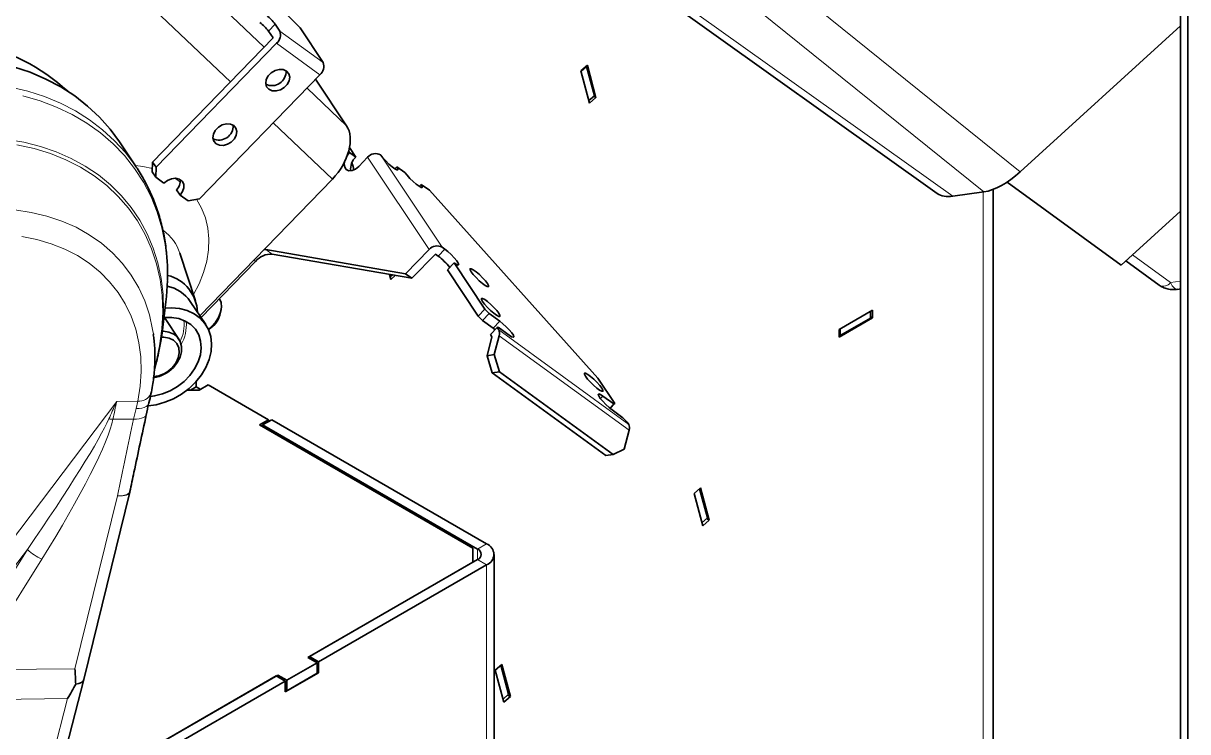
# Paper-space layout 'Blatt1' of a CAD drawing. Header units: millimetres. Extents: x 0 to 1189, y 0 to 841.
# Drawn here: x 1002.8 to 1057.2, y 503 to 536.1 of the extents above; entities that cross this region are included whole.
import ezdxf

# ---------------------------------------------------------------- set-up
doc = ezdxf.new("R2010")
doc.units = ezdxf.units.MM

psp = doc.layouts.new('Blatt1')

# ---------------------------------------------------------------- linework, layer by layer
at = {"color": 7, "linetype": 'Continuous', "lineweight": 35}
for p, q in [((1056.902, 385.426), (1056.902, 628.821)), ((1057.234, 385.235), (1057.234, 628.629)), ((1020.695, 545.871), (1045.533, 528.156)), ((1015.765, 535.882), (1013.781, 537.878)), ((1014.818, 535.736), (1014.603, 536.059)), ((1015.765, 535.882), (1016.843, 534.266)), ((1049.411, 529.156), (1056.902, 535.975)), ((1014.503, 535.411), (1008.878, 529.62)), ((1014.503, 535.411), (1014.287, 535.734)), ((1014.668, 535.163), (1009.044, 529.373)), ((1011.069, 527.902), (1016.693, 533.692)), ((1029.187, 534.141), (1028.886, 533.874)), ((1028.886, 533.874), (1029.289, 532.372)), ((1029.149, 534.083), (1028.891, 533.855)), ((1029.149, 534.083), (1029.133, 534.093)), ((1029.515, 532.717), (1029.149, 534.083)), ((1029.589, 532.638), (1029.187, 534.141)), ((1016.49, 533.484), (1017.936, 531.316)), ((1029.257, 532.489), (1029.515, 532.717)), ((1029.289, 532.372), (1029.589, 532.638)), ((1029.49, 532.695), (1029.589, 532.638)), ((1008.11, 529.387), (1007.327, 530.56)), ((1017.98, 529.944), (1018.078, 530.063)), ((1018.078, 530.063), (1018.036, 530.125)), ((1018.369, 529.851), (1018.075, 530.292)), ((1018.078, 530.063), (1018.369, 529.851)), ((1019.535, 529.942), (1019.527, 529.954)), ((1008.069, 529.448), (1008.11, 529.387)), ((1008.857, 529.154), (1008.878, 529.62)), ((1008.878, 529.62), (1009.044, 529.373)), ((1009.044, 529.373), (1009.023, 528.906)), ((1018.92, 529.84), (1018.509, 529.416)), ((1020.194, 529.306), (1020.287, 529.402)), ((1020.666, 529.126), (1020.287, 529.402)), ((1009.023, 528.906), (1008.857, 529.154)), ((1009.023, 528.906), (1009.402, 528.631)), ((1011.082, 522.442), (1017.275, 528.818)), ((1010.161, 528.079), (1009.996, 528.327)), ((1021.333, 528.479), (1021.426, 528.575)), ((1021.805, 528.299), (1021.426, 528.575)), ((1029.682, 519.525), (1021.805, 528.299)), ((1046.261, 528.018), (1047.709, 528.225)), ((1048.141, 466.291), (1048.141, 528.339)), ((1048.796, 528.677), (1054.13, 524.803)), ((1010.161, 528.079), (1010.541, 527.804)), ((1010.541, 527.804), (1011.069, 527.902)), ((1054.13, 524.803), (1056.902, 527.326)), ((1014.091, 525.54), (1014.172, 525.532)), ((1020.698, 524.4), (1014.172, 525.532)), ((1020.698, 524.4), (1021.795, 525.53)), ((1022.403, 525.644), (1022.529, 525.552)), ((1010.879, 523.133), (1010.148, 525.362)), ((1011.14, 522.354), (1013.689, 524.979)), ((1020.989, 524.189), (1014.463, 525.321)), ((1020.989, 524.189), (1022.087, 525.319)), ((1022.087, 525.319), (1022.213, 525.227)), ((1054.345, 524.999), (1055.906, 523.866)), ((1022.645, 524.581), (1022.96, 524.905)), ((1022.645, 524.581), (1024.082, 522.426)), ((1022.96, 524.905), (1024.398, 522.75)), ((1019.937, 524.372), (1020, 524.135)), ((1019.968, 524.252), (1020.076, 524.348)), ((1020, 524.135), (1020.213, 524.324)), ((1020.989, 524.189), (1020.698, 524.4)), ((1056.772, 523.672), (1056.902, 523.691)), ((1009.316, 521.647), (1009.494, 523.093)), ((1011.357, 522.029), (1010.638, 523.107)), ((1012.007, 523.227), (1011.999, 523.239)), ((1009.422, 522.366), (1009.457, 522.319)), ((1010.104, 521.349), (1009.457, 522.319)), ((1012.053, 522.586), (1012.078, 522.717)), ((1024.082, 522.426), (1024.398, 522.75)), ((1024.281, 522.226), (1024.082, 522.426)), ((1024.596, 522.551), (1024.281, 522.226)), ((1024.398, 522.75), (1024.596, 522.551)), ((1024.596, 522.551), (1025.102, 522.183)), ((1040.955, 521.799), (1042.51, 522.697)), ((1042.51, 522.338), (1040.955, 521.439)), ((1040.997, 521.513), (1042.411, 522.329)), ((1042.411, 522.329), (1042.411, 522.64)), ((1042.51, 522.338), (1042.411, 522.395)), ((1042.51, 522.697), (1042.51, 522.338)), ((1011.483, 521.803), (1011.486, 521.804)), ((1024.281, 522.226), (1024.787, 521.858)), ((1024.973, 521.889), (1024.657, 521.564)), ((1024.787, 521.858), (1024.876, 521.789)), ((1025.027, 521.904), (1024.973, 521.889)), ((1024.973, 521.889), (1025.044, 521.781)), ((1025.534, 521.537), (1025.027, 521.904)), ((1040.955, 521.439), (1040.955, 521.799)), ((1040.997, 521.823), (1040.997, 521.513)), ((1008.91, 521.589), (1008.914, 521.557)), ((1009.316, 521.647), (1009.274, 521.345)), ((1024.729, 521.456), (1024.498, 520.576)), ((1024.657, 521.564), (1024.729, 521.456)), ((1025.069, 521.51), (1024.838, 520.63)), ((1040.997, 521.513), (1040.955, 521.537)), ((1024.498, 520.576), (1024.838, 520.63)), ((1024.838, 520.63), (1025.079, 519.826)), ((1008.958, 519.91), (1009.057, 520.295)), ((1024.739, 519.772), (1024.498, 520.576)), ((1025.079, 519.826), (1024.739, 519.772)), ((1024.739, 519.772), (1030.055, 515.912)), ((1025.079, 519.826), (1030.395, 515.967)), ((1030.472, 518.339), (1029.682, 519.525)), ((1010.903, 519.12), (1010.648, 518.974)), ((1010.903, 519.364), (1010.903, 519.12)), ((1010.903, 519.12), (1011.101, 519.006)), ((1011.468, 519.218), (1011.044, 518.974)), ((1011.468, 519.218), (1014.297, 517.586)), ((1011.044, 518.974), (1010.488, 518.974)), ((1030.418, 518.324), (1029.911, 518.691)), ((1030.231, 518.132), (1030.418, 518.324)), ((1030.472, 518.339), (1030.253, 518.114)), ((1030.343, 518.045), (1030.849, 517.677)), ((1030.418, 518.324), (1030.472, 518.339)), ((1014.297, 517.586), (1013.872, 517.341)), ((1014.438, 517.586), (1014.014, 517.341)), ((1014.297, 517.586), (1014.297, 517.504)), ((1014.438, 517.586), (1024.479, 511.789)), ((1031.047, 517.478), (1030.849, 517.677)), ((1031.119, 517.37), (1031.047, 517.478)), ((1023.843, 511.585), (1013.872, 517.341)), ((1024.055, 511.544), (1014.014, 517.341)), ((1014.014, 517.341), (1014.014, 517.259)), ((1030.913, 516.219), (1031.144, 517.099)), ((1030.055, 515.912), (1030.395, 515.967)), ((1030.395, 515.967), (1030.913, 516.219)), ((1005.667, 505.464), (1007.81, 514.197)), ((1034.476, 514.4), (1034.175, 514.134)), ((1034.175, 514.134), (1034.578, 512.631)), ((1034.796, 513.005), (1034.433, 514.362)), ((1034.879, 512.897), (1034.476, 514.4)), ((1034.539, 512.777), (1034.796, 513.005)), ((1034.578, 512.631), (1034.879, 512.897)), ((1034.755, 512.969), (1034.879, 512.897)), ((1023.843, 510.932), (1023.843, 511.585)), ((1023.843, 510.932), (1016.135, 506.482)), ((1016.206, 506.523), (1024.055, 511.054)), ((1024.831, 479.747), (1024.831, 511.299)), ((1016.63, 506.278), (1024.479, 510.809)), ((1016.559, 506.238), (1016.135, 506.482)), ((1016.206, 506.523), (1016.63, 506.278)), ((1016.206, 506.442), (1016.206, 506.523)), ((1015.145, 505.421), (1016.559, 506.238)), ((1016.559, 505.748), (1016.559, 506.238)), ((1016.63, 505.772), (1016.63, 506.278)), ((1025.187, 506.164), (1024.886, 505.897)), ((1025.507, 504.768), (1025.144, 506.125)), ((1025.59, 504.661), (1025.187, 506.164)), ((1000.757, 486.474), (1005.667, 505.462)), ((1003.991, 498.982), (1015.075, 505.38)), ((1014.721, 505.666), (1004.14, 499.558)), ((1004.14, 499.558), (1014.65, 505.625)), ((1015.075, 505.38), (1014.65, 505.625)), ((1014.721, 505.666), (1015.145, 505.421)), ((1014.721, 505.584), (1014.721, 505.666)), ((1015.075, 504.874), (1016.63, 505.772)), ((1015.075, 505.38), (1015.075, 504.874)), ((1015.145, 504.931), (1016.559, 505.748)), ((1015.145, 504.931), (1015.145, 505.421)), ((1016.559, 505.813), (1016.63, 505.772)), ((1024.886, 505.897), (1025.289, 504.394)), ((1015.075, 504.972), (1015.145, 504.931)), ((1025.25, 504.54), (1025.507, 504.768)), ((1025.289, 504.394), (1025.59, 504.661)), ((1025.466, 504.732), (1025.59, 504.661))]:
    psp.add_line(p, q, dxfattribs=at)
at = {"color": 8, "linetype": 'Continuous', "lineweight": 18}
for p, q in [((1028.004, 546.391), (1049.411, 529.156)), ((1021.542, 545.648), (1046.261, 528.018)), ((1047.709, 528.225), (1026.092, 545.63)), ((1009.296, 539.54), (1014.085, 534.981)), ((1012.507, 533.357), (1006.51, 539.065)), ((1014.603, 536.059), (1014.287, 535.734)), ((1014.818, 535.736), (1016.843, 534.266)), ((1016.693, 533.692), (1014.668, 535.163)), ((1016.09, 533.072), (1017.936, 531.316)), ((1017.275, 528.818), (1014.513, 531.448)), ((1019.535, 529.942), (1022.403, 525.644)), ((1021.795, 525.53), (1018.92, 529.84)), ((1009.907, 528.86), (1010.174, 528.677)), ((1047.672, 528.22), (1047.672, 466.561)), ((1014.172, 525.532), (1014.463, 525.321)), ((1022.213, 525.227), (1022.529, 525.552)), ((1013.689, 524.979), (1013.605, 525.04)), ((1054.656, 525.281), (1056.435, 523.989)), ((1056.435, 523.989), (1056.902, 524.056)), ((1024.787, 521.858), (1025.102, 522.183)), ((1025.044, 521.781), (1031.119, 517.37)), ((1031.144, 517.099), (1025.069, 521.51)), ((1009.028, 520.226), (1008.941, 520.073)), ((1008.96, 519.961), (1009.028, 520.226)), ((1000.986, 510.219), (1007.205, 518.444)), ((1007.205, 518.444), (1008.18, 518.456)), ((1008.103, 518.105), (1008.18, 518.456)), ((1029.798, 518.574), (1029.911, 518.691)), ((1007.989, 517.62), (1008.103, 518.105)), ((1007.989, 517.62), (1007.024, 517.608)), ((1005.247, 505.962), (1007.228, 514.036)), ((1000.968, 508.23), (1003.024, 511.52)), ((1003.024, 511.52), (1001.93, 510.073)), ((1024.055, 511.544), (1024.479, 511.789)), ((1024.055, 511.054), (1024.055, 511.544)), ((1003.696, 511.073), (1001.639, 507.783)), ((1024.055, 511.054), (1024.479, 510.809)), ((1024.479, 510.809), (1024.479, 479.95)), ((988.88, 505.761), (1005.247, 505.962)), ((1004.901, 504.568), (988.629, 504.368)), ((1000.357, 486.991), (1004.901, 504.568))]:
    psp.add_line(p, q, dxfattribs=at)
at = {"color": 7, "linetype": 'Continuous', "lineweight": 35, "flags": 128}
for points in [[(1002.374, 534.067), (1003.149, 533.807), (1003.887, 533.492), (1004.583, 533.123), (1005.236, 532.702), (1005.84, 532.231), (1006.394, 531.713), (1006.894, 531.15), (1007.327, 530.56)], [(1014.309, 533.016), (1014.204, 533.135), (1014.161, 533.292), (1014.186, 533.466), (1014.275, 533.637), (1014.418, 533.784), (1014.597, 533.89), (1014.791, 533.941), (1014.977, 533.932), (1015.132, 533.863), (1015.237, 533.743), (1015.28, 533.587), (1015.255, 533.412), (1015.166, 533.241), (1015.023, 533.094), (1014.843, 532.989), (1014.649, 532.938), (1014.463, 532.947), (1014.309, 533.016)], [(1011.84, 530.473), (1011.734, 530.593), (1011.692, 530.75), (1011.716, 530.924), (1011.806, 531.095), (1011.949, 531.242), (1012.128, 531.348), (1012.322, 531.399), (1012.508, 531.39), (1012.663, 531.321), (1012.768, 531.201), (1012.81, 531.045), (1012.786, 530.87), (1012.696, 530.699), (1012.553, 530.552), (1012.374, 530.447), (1012.18, 530.395), (1011.994, 530.405), (1011.84, 530.473)], [(1019.535, 529.942), (1019.635, 529.813), (1019.766, 529.669), (1019.915, 529.526), (1020.062, 529.401), (1020.191, 529.308), (1020.286, 529.259), (1020.337, 529.259), (1020.337, 529.309), (1020.287, 529.402)], [(1018.509, 529.416), (1018.355, 529.291), (1018.194, 529.22), (1018.045, 529.211), (1017.926, 529.266), (1017.851, 529.378), (1017.829, 529.534), (1017.837, 529.608)], [(1018.269, 529.245), (1018.252, 529.411), (1018.18, 529.582)], [(1009.402, 528.631), (1009.566, 528.759), (1009.756, 528.839), (1009.948, 528.86), (1010.121, 528.82), (1010.253, 528.724), (1010.328, 528.584), (1010.337, 528.416), (1010.279, 528.241), (1010.161, 528.079)], [(1020.666, 529.126), (1020.763, 528.999), (1020.894, 528.854), (1021.043, 528.709), (1021.192, 528.58), (1021.324, 528.485), (1021.423, 528.433), (1021.475, 528.432), (1021.476, 528.481), (1021.426, 528.575)], [(1022.96, 524.905), (1023.077, 524.831), (1023.154, 524.804), (1023.181, 524.828), (1023.156, 524.901), (1023.081, 525.013), (1022.965, 525.151), (1022.823, 525.299), (1022.672, 525.438), (1022.529, 525.552)], [(1023.757, 524.493), (1023.854, 524.366), (1023.984, 524.221), (1024.133, 524.076), (1024.283, 523.947), (1024.415, 523.852), (1024.513, 523.8), (1024.566, 523.799), (1024.567, 523.848), (1024.516, 523.942), (1024.42, 524.069), (1024.289, 524.214), (1024.14, 524.36), (1023.99, 524.488), (1023.858, 524.584), (1023.76, 524.636), (1023.707, 524.637), (1023.706, 524.587), (1023.757, 524.493)], [(1009.494, 523.093), (1009.521, 523.333), (1009.569, 524.094)], [(1009.458, 522.799), (1009.751, 522.811), (1010.136, 522.777), (1010.494, 522.684), (1010.815, 522.535), (1011.092, 522.334), (1011.317, 522.086), (1011.485, 521.797), (1011.591, 521.475), (1011.632, 521.129), (1011.607, 520.767), (1011.517, 520.398), (1011.365, 520.032), (1011.154, 519.679), (1010.889, 519.348), (1010.578, 519.048), (1010.228, 518.785), (1009.849, 518.567), (1009.451, 518.4), (1009.043, 518.288), (1008.67, 518.236)], [(1011.479, 521.809), (1011.633, 521.935), (1011.813, 522.137), (1011.956, 522.367), (1012.052, 522.609), (1012.094, 522.844), (1012.079, 523.055), (1012.007, 523.227)], [(1025.051, 522.554), (1024.954, 522.681), (1024.823, 522.826), (1024.674, 522.972), (1024.525, 523.1), (1024.393, 523.196), (1024.294, 523.248), (1024.242, 523.249), (1024.241, 523.199), (1024.291, 523.105), (1024.388, 522.978), (1024.519, 522.833), (1024.668, 522.688), (1024.817, 522.559), (1024.949, 522.464), (1025.048, 522.412), (1025.1, 522.411), (1025.102, 522.46), (1025.051, 522.554)], [(1009.404, 522.365), (1009.406, 522.365), (1009.763, 522.367), (1010.099, 522.31), (1010.402, 522.195), (1010.664, 522.026), (1010.875, 521.809), (1011.029, 521.551), (1011.12, 521.259), (1011.147, 520.944), (1011.107, 520.615), (1011.003, 520.283), (1010.837, 519.959), (1010.616, 519.652), (1010.345, 519.374), (1010.035, 519.132), (1009.694, 518.935), (1009.333, 518.789), (1008.965, 518.698), (1008.773, 518.674)], [(1009.325, 521.723), (1009.383, 521.721), (1009.64, 521.678), (1009.864, 521.579), (1010.043, 521.428), (1010.167, 521.234), (1010.229, 521.007), (1010.225, 520.76), (1010.157, 520.506), (1010.028, 520.258), (1009.845, 520.03)], [(1025.534, 521.537), (1025.65, 521.462), (1025.727, 521.435), (1025.755, 521.46), (1025.729, 521.532), (1025.654, 521.645), (1025.539, 521.783), (1025.397, 521.93), (1025.245, 522.069), (1025.102, 522.183)], [(1009.79, 520.014), (1009.962, 520.233), (1010.074, 520.47), (1010.12, 520.712), (1010.095, 520.94), (1010.003, 521.139), (1009.849, 521.297), (1009.643, 521.401), (1009.399, 521.445), (1009.289, 521.445)], [(1029.86, 519.062), (1029.763, 519.189), (1029.632, 519.334), (1029.483, 519.48), (1029.334, 519.608), (1029.202, 519.704), (1029.103, 519.755), (1029.051, 519.757), (1029.05, 519.707), (1029.1, 519.613), (1029.197, 519.486), (1029.328, 519.341), (1029.477, 519.196), (1029.626, 519.067), (1029.758, 518.971), (1029.857, 518.92), (1029.91, 518.919), (1029.911, 518.968), (1029.86, 519.062)], [(1029.911, 518.691), (1029.794, 518.766), (1029.718, 518.793), (1029.69, 518.768), (1029.716, 518.696), (1029.79, 518.583), (1029.906, 518.445), (1030.048, 518.298), (1030.2, 518.159), (1030.343, 518.045)]]:
    psp.add_lwpolyline(points, dxfattribs=at)
at = {"color": 8, "linetype": 'Continuous', "lineweight": 18, "flags": 128}
for points in [[(1002.229, 533.121), (1003.042, 532.926), (1003.822, 532.675), (1004.566, 532.367), (1005.269, 532.006), (1005.928, 531.592), (1006.54, 531.127), (1007.102, 530.615), (1007.61, 530.058), (1008.062, 529.458), (1008.069, 529.448)], [(1009.569, 524.094), (1009.57, 524.161), (1009.552, 524.974), (1009.465, 525.768), (1009.31, 526.54), (1009.089, 527.285), (1008.802, 527.999), (1008.45, 528.679), (1008.037, 529.32), (1007.563, 529.919), (1007.032, 530.474), (1006.446, 530.98), (1005.809, 531.437), (1005.124, 531.84), (1004.393, 532.187), (1003.623, 532.478), (1002.816, 532.711)], [(1002.065, 530.678), (1002.865, 530.541), (1003.636, 530.346), (1004.373, 530.095), (1005.073, 529.788), (1005.732, 529.427), (1006.345, 529.015), (1006.91, 528.553), (1007.423, 528.044), (1007.881, 527.492), (1008.282, 526.898), (1008.624, 526.268), (1008.904, 525.603), (1009.122, 524.908), (1009.275, 524.186), (1009.364, 523.442), (1009.387, 522.68), (1009.344, 521.904), (1009.316, 521.647)], [(1009.028, 520.226), (1009.203, 521.029), (1009.31, 521.827), (1009.349, 522.614), (1009.32, 523.386), (1009.223, 524.139), (1009.058, 524.868), (1008.827, 525.57), (1008.531, 526.239), (1008.172, 526.871), (1007.751, 527.464), (1007.271, 528.014), (1006.735, 528.518), (1006.146, 528.971), (1005.508, 529.373), (1004.824, 529.72), (1004.099, 530.011), (1003.336, 530.243), (1002.54, 530.416)], [(1008.084, 529.457), (1008.412, 529.412), (1008.864, 529.312)], [(1010.933, 527.877), (1011.166, 527.469), (1011.344, 527.017), (1011.457, 526.537), (1011.505, 526.035), (1011.487, 525.517), (1011.403, 524.988), (1011.255, 524.457), (1011.043, 523.93), (1010.781, 523.43)], [(1002.438, 527.381), (1003.202, 527.268), (1003.937, 527.095), (1004.638, 526.862), (1005.3, 526.571), (1005.918, 526.225), (1006.489, 525.826), (1007.009, 525.375), (1007.473, 524.877), (1007.88, 524.335), (1008.226, 523.752), (1008.509, 523.132), (1008.726, 522.48), (1008.877, 521.8), (1008.91, 521.589)], [(1008.18, 518.456), (1008.293, 519.154), (1008.34, 519.843), (1008.321, 520.518), (1008.237, 521.175), (1008.087, 521.809), (1007.874, 522.415), (1007.599, 522.99), (1007.263, 523.528), (1006.869, 524.027), (1006.42, 524.481), (1005.919, 524.89), (1005.369, 525.248), (1004.776, 525.555), (1004.142, 525.806), (1003.472, 526.002), (1002.771, 526.14)], [(1008.702, 518.351), (1008.685, 518.307), (1008.639, 518.248), (1008.57, 518.198), (1008.48, 518.157), (1008.369, 518.128), (1008.243, 518.111), (1008.103, 518.105)], [(1007.989, 517.62), (1008.129, 517.62), (1008.255, 517.631), (1008.364, 517.652), (1008.453, 517.683), (1008.52, 517.722), (1008.562, 517.77), (1008.577, 517.807)], [(1007.228, 514.036), (1007.374, 514.038), (1007.505, 514.051), (1007.617, 514.076), (1007.707, 514.11), (1007.772, 514.154), (1007.81, 514.207), (1007.818, 514.232)], [(1007.228, 514.036), (1007.351, 514.032), (1007.463, 514.036), (1007.563, 514.048), (1007.649, 514.069), (1007.717, 514.096), (1007.768, 514.131), (1007.8, 514.171), (1007.81, 514.197)]]:
    psp.add_lwpolyline(points, dxfattribs=at)
at = {"color": 7, "linetype": 'Continuous', "lineweight": 35}
for centre, radius, start, end in [((1013.095, 534.957), 1.868, 36.1585, 53.4926), ((1012.779, 534.632), 1.868, 36.1585, 53.4926), ((1014.502, 535.411), 0.000443, 309.8097, 20.796), ((1014.341, 535.555), 0.51, 309.8097, 20.796), ((998.799, 526.306), 9.006, 47.2906, 79.0978), ((1016.366, 534.084), 0.51, 309.8097, 20.796), ((1014.448, 533.847), 0.662, 244.7471, 2.6666), ((1011.979, 531.305), 0.662, 244.7471, 2.6666), ((1019.294, 529.523), 0.49, 61.538, 139.6952), ((1018.88, 529.295), 0.755, 132.5987, 186.6338), ((1009.619, 528.735), 0.555, 312.7865, 6.1168), ((1022.169, 525.213), 0.49, 61.488, 139.7031), ((1014.418, 524.378), 0.945, 87.2538, 140.4641), ((1022.087, 525.318), 0.000425, 61.488, 139.7031), ((1020.431, 522.847), 2.974, 38.4949, 53.1729), ((1009.129, 522.541), 1.844, 2.0125, 75.6392), ((1009.188, 522.099), 1.766, 34.8093, 77.8938), ((1010.899, 522.827), 1.179, 299.8192, 348.2108), ((1024.749, 521.618), 0.338, 341.4605, 28.8878), ((1024.729, 521.456), 0.000293, 341.4605, 28.8878), ((1008.66, 521.171), 1.644, 278.905, 316.0798), ((1008.799, 520.962), 1.371, 275.1067, 316.3004), ((1030.823, 517.207), 0.338, 341.4605, 28.8878), ((1006.839, 514.435), 1, 346.2137, 348.27), ((1023.962, 511.299), 0.262, 290.7834, 69.2166), ((1024.293, 511.299), 0.524, 290.7834, 69.2166)]:
    psp.add_arc(centre, radius, start, end, dxfattribs=at)
at = {"color": 8, "linetype": 'Continuous', "lineweight": 18}
for centre, radius, start, end in [((1008.11, 524.696), 2.144, 18.1057, 53.643), ((1056.089, 524.276), 0.45, 246.0464, 320.331), ((1008.653, 522.033), 1.699, 332.4899, 6.4498), ((1008.59, 522.024), 1.865, 330.3947, 4.5062), ((1008.815, 520.358), 0.25, 328.3763, 345.4023), ((1008.24, 519.085), 0.632, 264.583, 332.3869), ((1007.035, 519.07), 1.462, 262.0245, 269.5794), ((1005.043, 513.824), 3.063, 228.7792, 243.9156)]:
    psp.add_arc(centre, radius, start, end, dxfattribs=at)
at = {"color": 7, "linetype": 'Continuous', "lineweight": 35}
for centre, major_axis, ratio, start_param, end_param in [((1016.556, 529.896), (1.185, 1.624), 0.620207, 4.488399, 6.059195), ((1048.817, 530.717), (1.907, 2.316), 0.503127, 3.645558, 4.433059), ((1047.394, 530.513), (1.899, 2.329), 0.492799, 3.173374, 3.63261), ((1004.697, 505.707), (0.97, -0.244), 0.417066, 5.46129, 6.285772)]:
    psp.add_ellipse(centre, major_axis=major_axis, ratio=ratio, start_param=start_param, end_param=end_param, dxfattribs=at)
at = {"color": 8, "linetype": 'Continuous', "lineweight": 18}
for centre, major_axis, ratio, start_param, end_param in [((1056.681, 524.669), (-0.081, 0.998), 0.398285, 2.287155, 3.165812), ((1002.261, 511.297), (4.654, 6.701), 0.061477, 4.788207, 5.986486), ((1002.495, 511.058), (4.475, 7.006), 0.121231, 4.79177, 5.990048), ((1014.556, 500.195), (11.358, 64.029), 0.150868, 1.322038, 1.379749)]:
    psp.add_ellipse(centre, major_axis=major_axis, ratio=ratio, start_param=start_param, end_param=end_param, dxfattribs=at)
at = {"color": 7, "linetype": 'Continuous', "lineweight": 35}
for points, knots in [([(1009.564, 524.124), (1009.568, 524.231), (1009.584, 524.601), (1009.547, 525.222), (1009.455, 525.982), (1009.3, 526.721), (1009.086, 527.436), (1008.817, 528.125), (1008.486, 528.78), (1008.233, 529.222), (1008.076, 529.434), (1008.064, 529.45)], [0, 0, 0, 0, 0.05492, 0.189567, 0.323812, 0.457635, 0.591039, 0.724058, 0.856754, 0.989215, 1, 1, 1, 1]), ([(1055.906, 523.866), (1055.96, 523.831), (1056.082, 523.753), (1056.295, 523.684), (1056.533, 523.649), (1056.693, 523.666), (1056.774, 523.675)], [0, 0, 0, 0, 0.200046, 0.449898, 0.721828, 1, 1, 1, 1]), ([(1008.8, 518.792), (1008.826, 518.923), (1008.897, 519.292), (1008.968, 519.897), (1008.989, 520.601), (1008.969, 521.155), (1008.92, 521.467), (1008.907, 521.554)], [0, 0, 0, 0, 0.139678, 0.394534, 0.648863, 0.902243, 1, 1, 1, 1]), ([(1009.057, 520.295), (1009.092, 520.434), (1009.179, 520.781), (1009.235, 521.128), (1009.268, 521.336)], [0, 0, 0, 0, 0.40172, 1, 1, 1, 1]), ([(1008.701, 518.351), (1008.703, 518.358), (1008.742, 518.509), (1008.771, 518.653), (1008.799, 518.791)], [0, 0, 0, 0, 0.041622, 1, 1, 1, 1]), ([(1008.572, 517.806), (1008.611, 517.984), (1008.651, 518.17), (1008.694, 518.345), (1008.696, 518.351)], [0, 0, 0, 0, 0.961985, 1, 1, 1, 1]), ([(1007.818, 514.232), (1007.88, 514.531), (1008.128, 515.723), (1008.385, 516.915), (1008.577, 517.807)], [0, 0, 0, 0, 0.251321, 1, 1, 1, 1]), ([(1005.283, 505.245), (1005.273, 505.479), (1005.264, 505.716), (1005.247, 505.96), (1005.247, 505.962)], [0, 0, 0, 0, 0.989096, 1, 1, 1, 1]), ([(1004.901, 504.568), (1004.903, 504.571), (1005.034, 504.791), (1005.159, 505.019), (1005.283, 505.245)], [0, 0, 0, 0, 0.010925, 1, 1, 1, 1])]:
    psp.add_open_spline(points, degree=3, knots=knots, dxfattribs=at)
at = {"color": 8, "linetype": 'Continuous', "lineweight": 18}
for points, knots in [([(1006.832, 517.622), (1006.937, 517.862), (1007.056, 518.132), (1007.183, 518.398), (1007.201, 518.434), (1007.204, 518.442), (1007.205, 518.444)], [0, 0, 0, 0, 0.863618, 0.971563, 0.991918, 1, 1, 1, 1]), ([(1007.205, 518.444), (1007.205, 518.442), (1007.137, 518.176), (1007.08, 517.891), (1007.024, 517.608)], [0, 0, 0, 0, 0.008076, 1, 1, 1, 1])]:
    psp.add_open_spline(points, degree=3, knots=knots, dxfattribs=at)

doc.saveas('drawing.dxf')
